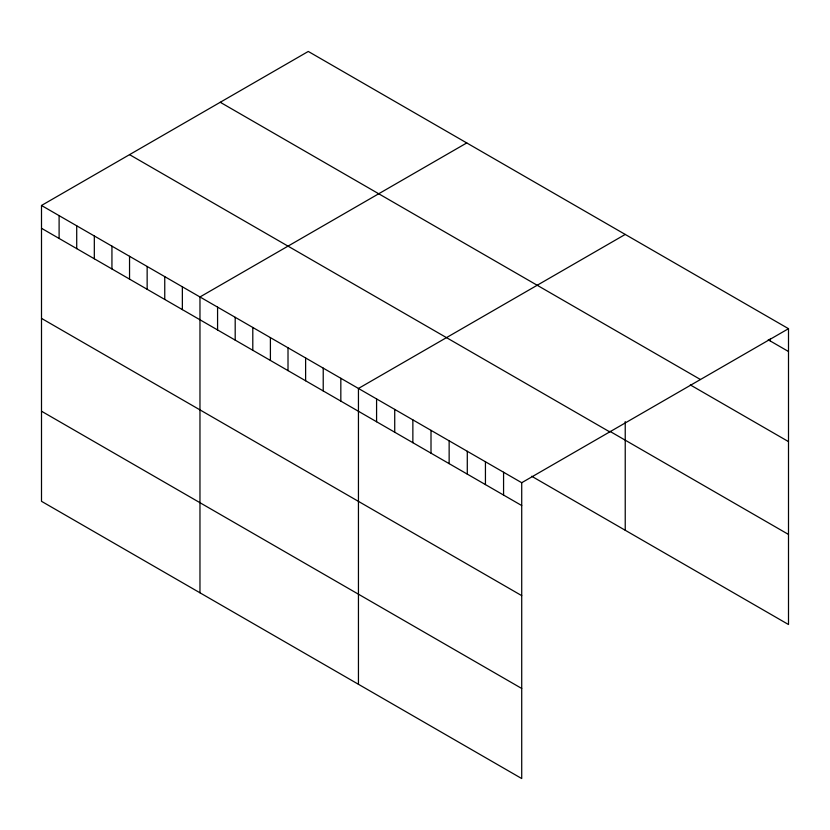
<?xml version="1.0" encoding="UTF-8"?>
<svg xmlns="http://www.w3.org/2000/svg" width="830" height="830" viewBox="0 0 830 830"><rect width="100%" height="100%" fill="white"/><g stroke="black" fill="none" stroke-linecap="round" stroke-linejoin="round"><path stroke-width="1.25" d="M41.5 205.477L521.717 482.718L521.717 778.55L41.5 501.31L41.5 205.477L308.283 51.45L788.5 328.69L788.5 624.523L531.688 476.254M466.761 142.936L199.968 296.964L199.968 592.796M625.229 234.434L358.446 388.461L358.446 684.293M521.717 482.718L788.5 328.69M768.227 339.802L788.5 351.515M220.251 102.277L700.458 379.518M690.321 384.923L788.5 441.612M609.822 431.278L788.5 534.437M129.542 154.639L609.749 431.891M41.5 228.292L521.717 505.543M41.5 318.388L521.717 595.639M41.5 411.213L521.717 688.464M770.354 338.505L770.354 341.037M625.229 421.599L625.229 530.266M503.571 472.249L503.571 495.064M485.436 461.771L485.436 484.596M467.29 451.302L467.29 474.117M449.144 440.823L449.144 463.648M431.009 430.355L431.009 453.17M412.863 419.876L412.863 442.701M394.727 409.408L394.727 432.223M376.581 398.929L376.581 421.754M340.829 378.293L340.829 401.108M323.223 368.126L323.223 390.94M305.616 357.958L305.616 380.773M288.01 347.791L288.01 370.616M270.404 337.623L270.404 360.448M252.797 327.466L252.797 350.281M235.191 317.299L235.191 340.113M217.574 307.131L217.574 329.946M182.361 286.796L182.361 309.621M164.755 276.629L164.755 299.454M147.149 266.471L147.149 289.286M129.542 256.304L129.542 279.119M111.936 246.137L111.936 268.951M94.319 235.969L94.319 258.784M76.713 225.802L76.713 248.626M59.106 215.634L59.106 238.459"/></g></svg>
